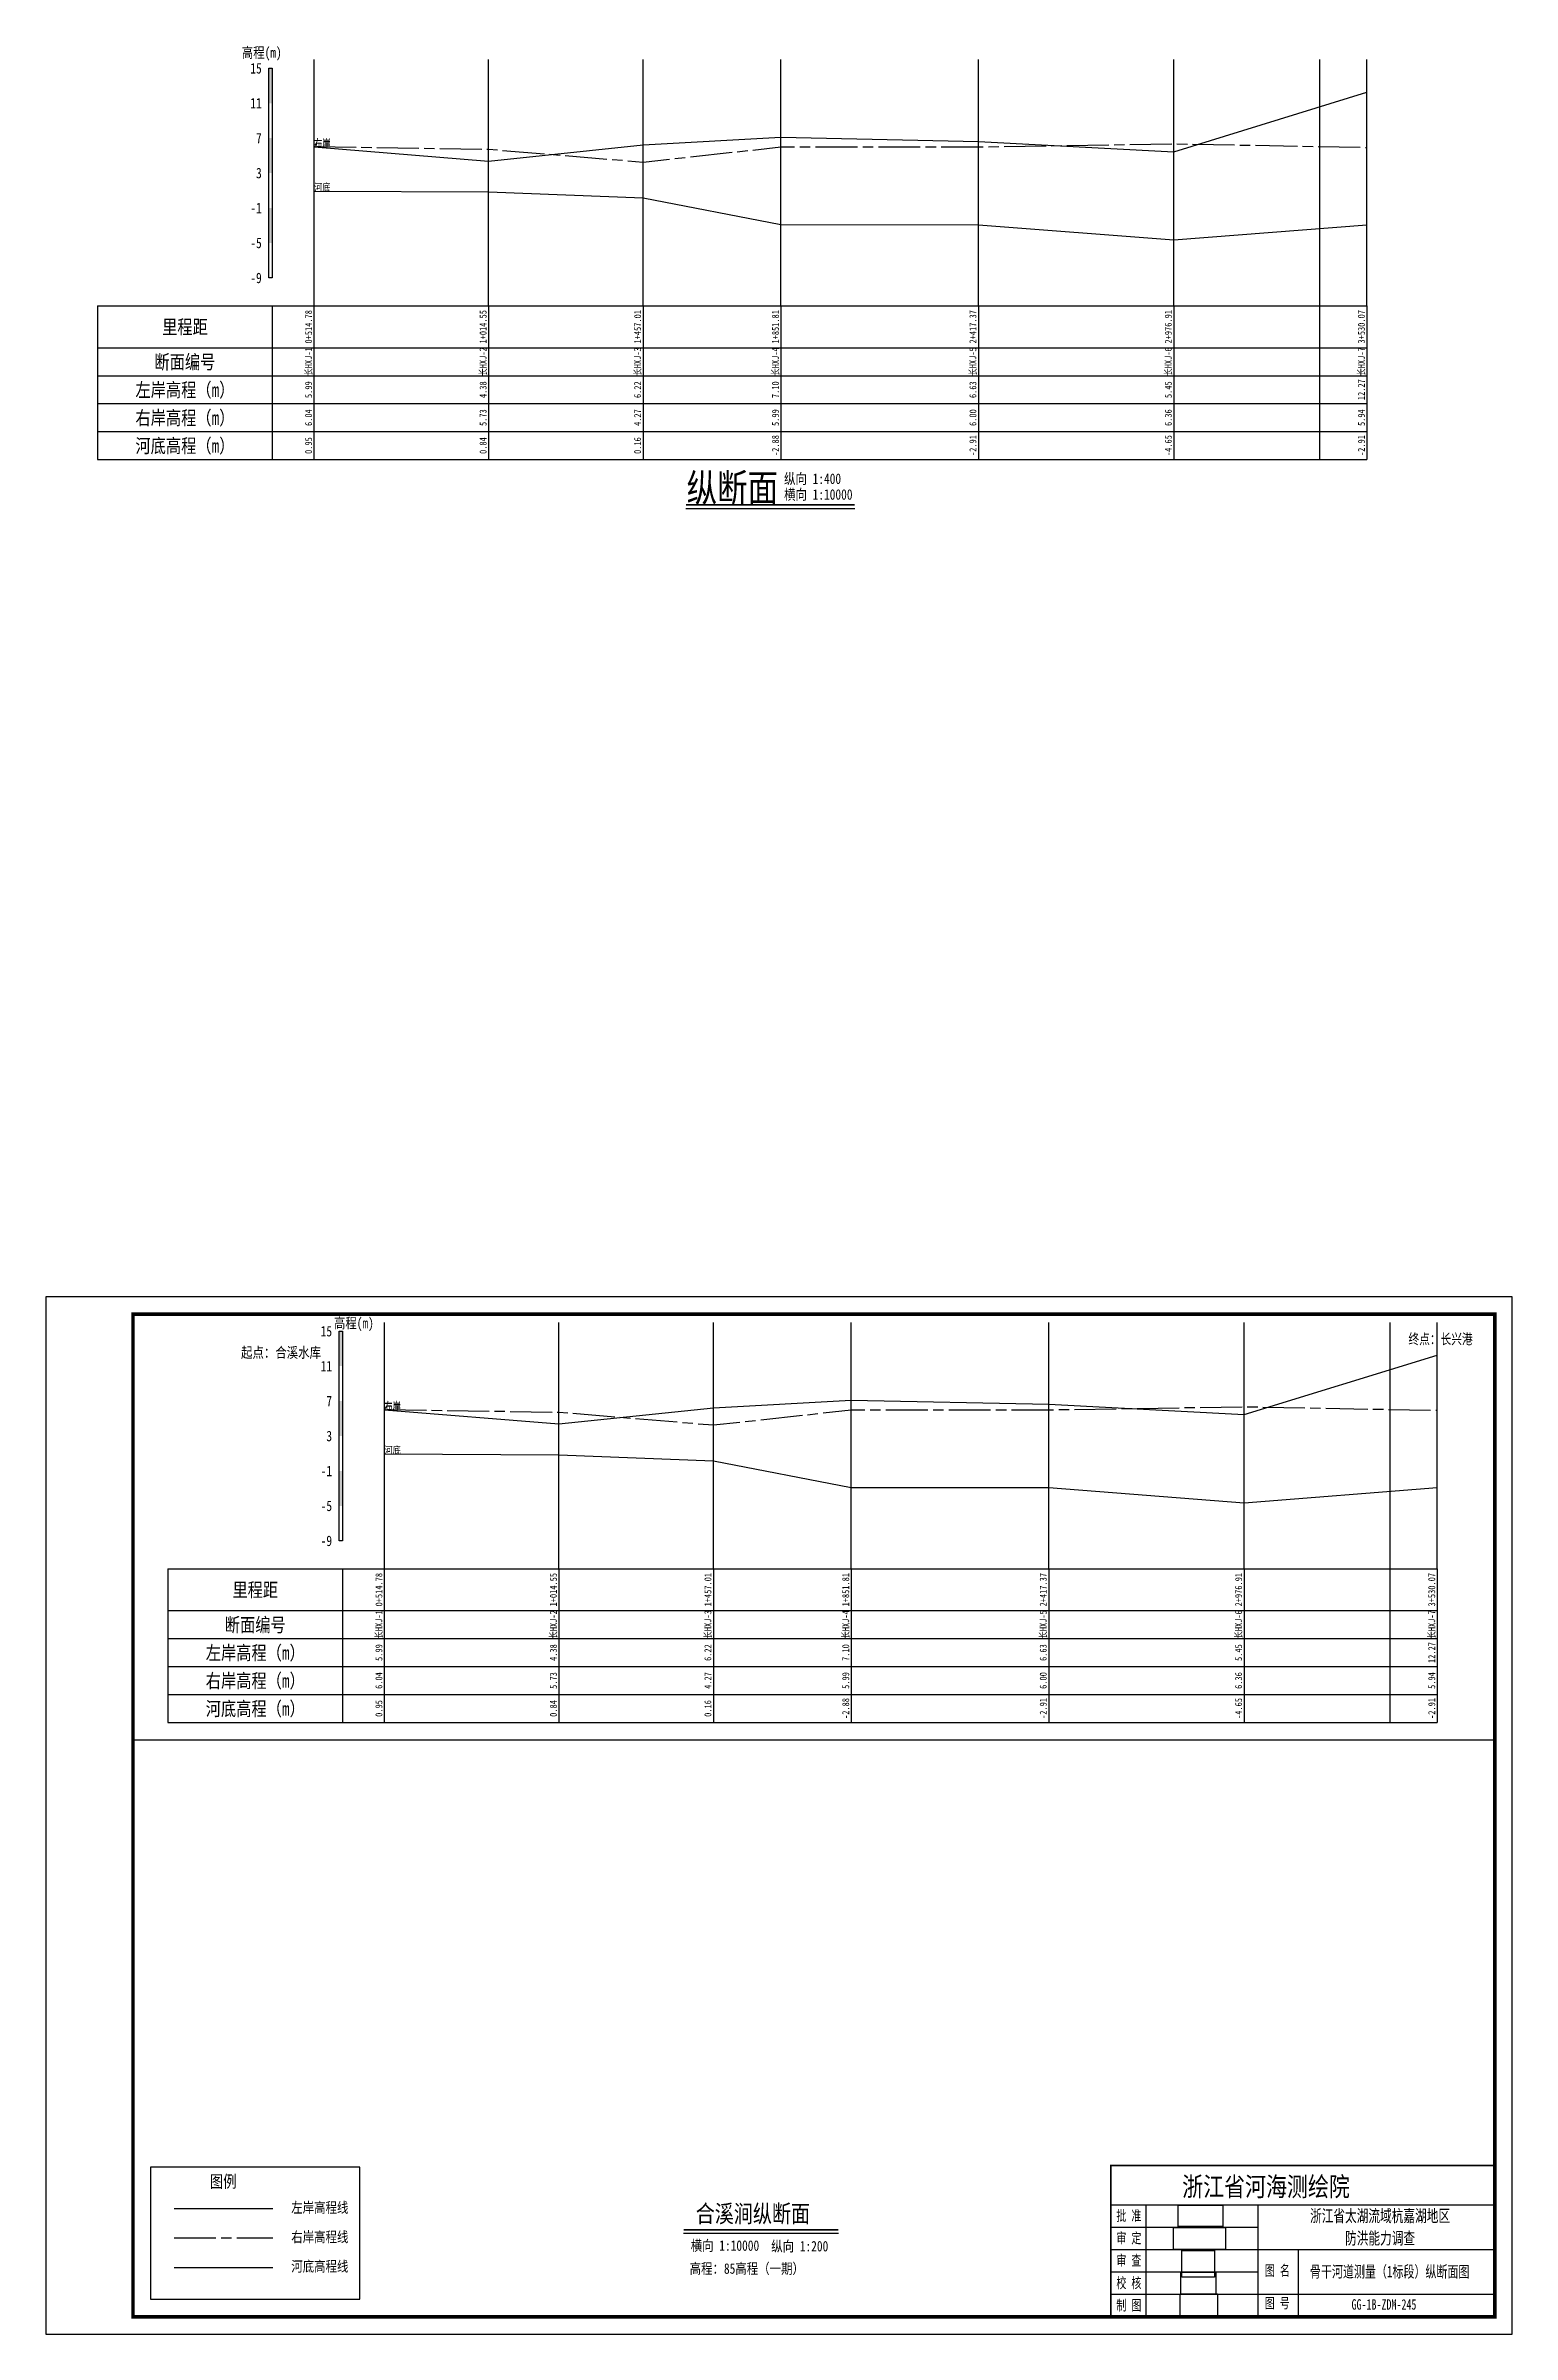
# Model space of a CAD drawing. Extents: x 529382 to 533818, y 3419710 to 3423811.
# Drawn here: x 533398 to 533818, y 3419710 to 3420365 of the extents above; entities that cross this region are included whole.
import ezdxf
from ezdxf.enums import TextEntityAlignment as Align

# ---------------------------------------------------------------- set-up
doc = ezdxf.new("R2010")
doc.units = 0
doc.header["$LTSCALE"] = 0.5
doc.linetypes.add('ACAD_ISO08W100', pattern=[36, 24, -3, 6, -3])
doc.layers.get('0').update_dxf_attribs({"linetype": 'CONTINUOUS'})
for name, color, linetype, lineweight in [('00右岸断面线', 5, 'ACAD_ISO08W100', 30), ('00左岸断面线', 6, 'CONTINUOUS', 30), ('00河底高程', 2, 'CONTINUOUS', 30), ('xxxx', 6, 'CONTINUOUS', 30)]:
    doc.layers.add(name, color=color, linetype=linetype, lineweight=lineweight)
for name, color, linetype in [('tab', 9, 'CONTINUOUS'), ('TEXT', 7, 'CONTINUOUS'), ('zdm1', 2, 'CONTINUOUS'), ('zh', 9, 'CONTINUOUS'), ('图框', 7, 'CONTINUOUS'), ('标注', 7, 'CONTINUOUS'), ('纵断面曲线名称', 7, 'CONTINUOUS'), ('高程标尺', 3, 'CONTINUOUS')]:
    doc.layers.add(name, color=color, linetype=linetype)
doc.styles.add('HZ', font='fangsong_GB2312.ttf', dxfattribs={"width": 0.8})
doc.styles.add('tk2', font='fangsong_GB2312.ttf', dxfattribs={"width": 0.8})
doc.styles.add('黑体2', font='simhei.ttf', dxfattribs={"width": 0.75, "height": 3})
picture_1 = doc.add_image_def('image1.tif', size_in_pixel=(413, 175))
picture_2 = doc.add_image_def('image2.tif', size_in_pixel=(364, 223))
picture_3 = doc.add_image_def('image3.tif', size_in_pixel=(379, 181))
picture_4 = doc.add_image_def('image4.tif', size_in_pixel=(244, 153))
picture_5 = doc.add_image_def('image5.tif', size_in_pixel=(332, 273))

# ---------------------------------------------------------------- blocks, each defined once
blk = doc.blocks.new('A$C0B9647FD')
at = {"lineweight": 100, "const_width": 0.5}
blk.add_lwpolyline([(0, 43.28), (-110, 43.28), (-110, 0), (0, 0), (0, 43.28)], dxfattribs=at)
at = {"layer": 'TEXT', "color": 0}
for p, q in [((-110, 32.08, 0), (0, 32.08, 0)), ((-99.92, 32.08, 0), (-99.92, 6.42, 0)), ((-67.83, 32.08, 0), (-67.83, 6.42, 0)), ((-110, 25.67, 0), (-67.83, 25.67, 0)), ((-110, 19.25, 0), (-67.83, 19.25, 0)), ((-67.83, 19.25, 0), (0, 19.25, 0)), ((-56.35, 19.25, 0), (-56.35, 0, 0)), ((-110, 12.83, 0), (-67.83, 12.83, 0)), ((-110, 6.42, 0), (0, 6.42, 0)), ((-99.92, 6.42, 0), (-99.92, 0, 0)), ((-67.83, 6.42, 0), (-67.83, 0, 0))]:
    blk.add_line(p, q, dxfattribs=at)
at = {"layer": 'TEXT', "color": 7, "ltscale": 8, "style": 'tk2'}
for tag, p, height, width in [('浙江省水利水电技术咨询中心', (-89.53, 34.51, 0), 5.5, 0.8), ('批准', (-108.38, 27.45, 0), 3, 0.7), ('审定', (-108.38, 21.04, 0), 3, 0.7), ('审 查', (-108.38, 14.62, 0), 3, 0.7), ('图名', (-65.84, 11.75, 0), 3, 0.7), ('校 核', (-108.38, 8.2, 0), 3, 0.7), ('制 图', (-108.38, 1.79, 0), 3, 0.7), ('图号', (-65.89, 2.42, 0), 3, 0.7)]:
    blk.add_attdef(tag, p, '', height=height, dxfattribs=dict(at, width=width))
at = {"layer": 'TEXT', "color": 0, "style": 'tk2', "width": 0.7}
for tag, height, p in [('浙江省太湖流域杭嘉湖地区', 3.5, (-32.86, 28.9, -206.67)), ('防洪能力调查', 3.5, (-32.86, 22.5, -206.67)), ('骨干河道测量（*标段）水系图', 3.3, (-30.1, 12.93, -206.67)), ('HJH-01', 3, (-31.74, 3.53, -206.67))]:
    blk.add_attdef(tag, text='', height=height, dxfattribs=at).set_placement(p, align=Align.MIDDLE_CENTER)
blk = doc.blocks.new('A$C72737839')
at = {"linetype": 'Continuous'}
blk.add_lwpolyline([(59.94, 0), (59.94, 37.85), (0, 37.85)], dxfattribs=at)
at = {"linetype": 'Continuous', "flags": 128}
for points in [[(0, 37.85), (0, 0)], [(0, 0), (59.94, 0)]]:
    blk.add_lwpolyline(points, dxfattribs=at)
at = {"layer": '00右岸断面线', "color": 5, "lineweight": 30}
blk.add_line((6.73, 17.55), (35.02, 17.55), dxfattribs=at)
at = {"layer": '00河底高程', "color": 2, "lineweight": 30}
blk.add_line((6.73, 9.13), (35.02, 9.13), dxfattribs=at)
at = {"layer": 'xxxx', "color": 6, "lineweight": 30}
blk.add_line((6.73, 25.97), (35.02, 25.97), dxfattribs=at)
at = {"layer": 'tab', "color": 0, "style": 'HZ', "width": 0.8}
blk.add_text('图例', height=3.5, dxfattribs=at).set_placement((20.83, 33.8), align=Align.MIDDLE)
at = {"layer": 'zdm1', "linetype": 'Continuous', "style": 'HZ', "width": 0.8}
for s, p in [('左岸高程线', (48.5, 26.33)), ('右岸高程线', (48.5, 17.91)), ('河底高程线', (48.5, 9.49))]:
    blk.add_text(s, height=3, dxfattribs=at).set_placement(p, align=Align.MIDDLE)

msp = doc.modelspace()

# ---------------------------------------------------------------- linework, layer by layer
at = {"layer": '00右岸断面线', "flags": 128}
for points in [[(533475.06, 3420336.33), (533525.04, 3420335.55), (533569.29, 3420331.9), (533608.77, 3420336.2), (533665.32, 3420336.23), (533721.28, 3420337.13), (533776.59, 3420336.08)], [(533495.2, 3419974.79), (533545.18, 3419974.01), (533589.42, 3419970.36), (533628.9, 3419974.66), (533685.46, 3419974.69), (533741.41, 3419975.59), (533796.73, 3419974.54)]]:
    msp.add_lwpolyline(points, dxfattribs=at)
at = {"layer": '00左岸断面线', "flags": 128}
for points in [[(533475.06, 3420336.2), (533525.04, 3420332.18), (533569.29, 3420336.78), (533608.77, 3420338.98), (533665.32, 3420337.8), (533721.28, 3420334.85), (533776.59, 3420351.9)], [(533495.2, 3419974.66), (533545.18, 3419970.64), (533589.42, 3419975.24), (533628.9, 3419977.44), (533685.46, 3419976.26), (533741.41, 3419973.31), (533796.73, 3419990.36)]]:
    msp.add_lwpolyline(points, dxfattribs=at)
at = {"layer": '00河底高程', "flags": 128}
for points in [[(533475.06, 3420323.6), (533525.04, 3420323.33), (533569.29, 3420321.63), (533608.77, 3420314.03), (533665.32, 3420313.95), (533721.28, 3420309.6), (533776.59, 3420313.95)], [(533495.2, 3419962.06), (533545.18, 3419961.79), (533589.42, 3419960.09), (533628.9, 3419952.49), (533685.46, 3419952.41), (533741.41, 3419948.06), (533796.73, 3419952.41)]]:
    msp.add_lwpolyline(points, dxfattribs=at)
at = {"layer": 'tab'}
for p, q in [((533413.06, 3420290.73), (533776.59, 3420290.73)), ((533413.06, 3420290.73), (533413.06, 3420246.73)), ((533463.06, 3420290.73), (533463.06, 3420246.73)), ((533475.06, 3420246.73), (533475.06, 3420290.73)), ((533525.04, 3420290.73), (533525.04, 3420246.73)), ((533569.29, 3420290.73), (533569.29, 3420246.73)), ((533608.77, 3420290.73), (533608.77, 3420246.73)), ((533665.32, 3420290.73), (533665.32, 3420246.73)), ((533721.28, 3420290.73), (533721.28, 3420246.73)), ((533763.06, 3420246.73), (533763.06, 3420290.73)), ((533776.59, 3420290.73), (533776.59, 3420246.73)), ((533413.06, 3420278.73), (533776.59, 3420278.73)), ((533413.06, 3420270.73), (533776.59, 3420270.73)), ((533413.06, 3420262.73), (533776.59, 3420262.73)), ((533413.06, 3420254.73), (533776.59, 3420254.73)), ((533413.06, 3420246.73), (533776.59, 3420246.73)), ((533433.2, 3419929.19), (533433.2, 3419885.19)), ((533433.2, 3419929.19), (533796.73, 3419929.19)), ((533433.2, 3419929.19), (533433.2, 3419885.19)), ((533483.2, 3419929.19), (533483.2, 3419885.19)), ((533495.2, 3419885.19), (533495.2, 3419929.19)), ((533545.18, 3419929.19), (533545.18, 3419885.19)), ((533589.42, 3419929.19), (533589.42, 3419885.19)), ((533628.9, 3419929.19), (533628.9, 3419885.19)), ((533685.46, 3419929.19), (533685.46, 3419885.19)), ((533741.41, 3419929.19), (533741.41, 3419885.19)), ((533783.2, 3419885.19), (533783.2, 3419929.19)), ((533796.73, 3419929.19), (533796.73, 3419885.19)), ((533433.2, 3419917.19), (533796.73, 3419917.19)), ((533433.2, 3419909.19), (533796.73, 3419909.19)), ((533433.2, 3419901.19), (533796.73, 3419901.19)), ((533433.2, 3419893.19), (533796.73, 3419893.19)), ((533433.2, 3419885.19), (533796.73, 3419885.19))]:
    msp.add_line(p, q, dxfattribs=at)
at = {"layer": 'tab', "color": 9, "const_width": 0.5, "flags": 128}
msp.add_lwpolyline([(533581.54, 3420233.73), (533629.91, 3420233.73)], dxfattribs=at)
at = {"layer": 'tab', "color": 9, "flags": 128}
msp.add_lwpolyline([(533581.54, 3420232.73), (533629.91, 3420232.73)], dxfattribs=at)
at = {"layer": 'zh', "color": 6}
for p, q in [((533475.06, 3420290.73), (533475.06, 3420361.23)), ((533525.04, 3420290.73), (533525.04, 3420361.23)), ((533569.29, 3420290.73), (533569.29, 3420361.23)), ((533608.77, 3420290.73), (533608.77, 3420361.23)), ((533665.32, 3420290.73), (533665.32, 3420361.23)), ((533721.28, 3420290.73), (533721.28, 3420361.23)), ((533776.59, 3420290.73), (533776.59, 3420361.23)), ((533495.2, 3419929.19), (533495.2, 3419999.69)), ((533545.18, 3419929.19), (533545.18, 3419999.69)), ((533589.42, 3419929.19), (533589.42, 3419999.69)), ((533628.9, 3419929.19), (533628.9, 3419999.69)), ((533685.46, 3419929.19), (533685.46, 3419999.69)), ((533741.41, 3419929.19), (533741.41, 3419999.69)), ((533796.73, 3419929.19), (533796.73, 3419999.69))]:
    msp.add_line(p, q, dxfattribs=at)
at = {"layer": 'zh'}
for p, q in [((533763.06, 3420290.73), (533763.06, 3420361.23)), ((533783.2, 3419929.19), (533783.2, 3419999.69))]:
    msp.add_line(p, q, dxfattribs=at)
at = {"layer": '图框', "flags": 128}
msp.add_lwpolyline([(533398.2, 3419710.05), (533818.2, 3419710.05), (533818.2, 3420007.05), (533398.2, 3420007.05)], close=True, dxfattribs=at)
at = {"layer": '图框', "const_width": 1, "flags": 128}
msp.add_lwpolyline([(533423.2, 3419715.05), (533813.2, 3419715.05), (533813.2, 3420002.05), (533423.2, 3420002.05)], close=True, dxfattribs=at)
at = {"layer": '图框'}
msp.add_lwpolyline([(533423.2, 3419880.19), (533813.2, 3419880.19), (533813.2, 3420002.05), (533423.2, 3420002.05)], close=True, dxfattribs=at)
at = {"layer": '图框', "color": 0, "const_width": 0.5, "flags": 128}
msp.add_lwpolyline([(533580.88, 3419739.94), (533625.22, 3419739.94)], dxfattribs=at)
at = {"layer": '图框', "color": 0, "flags": 128}
msp.add_lwpolyline([(533580.88, 3419738.94), (533625.22, 3419738.94)], dxfattribs=at)
at = {"layer": '高程标尺', "flags": 128}
for points in [[(533462.06, 3420298.73), (533462.06, 3420358.73), (533463.06, 3420358.73), (533463.06, 3420298.73)], [(533482.2, 3419937.19), (533482.2, 3419997.19), (533483.2, 3419997.19), (533483.2, 3419937.19)]]:
    msp.add_lwpolyline(points, close=True, dxfattribs=at)
at = {"layer": '高程标尺'}
for points in [[(533462.06, 3420348.73), (533463.06, 3420348.73), (533462.06, 3420358.73), (533463.06, 3420358.73)], [(533462.06, 3420328.73), (533463.06, 3420328.73), (533462.06, 3420338.73), (533463.06, 3420338.73)], [(533462.06, 3420308.73), (533463.06, 3420308.73), (533462.06, 3420318.73), (533463.06, 3420318.73)], [(533482.2, 3419987.19), (533483.2, 3419987.19), (533482.2, 3419997.19), (533483.2, 3419997.19)], [(533482.2, 3419967.19), (533483.2, 3419967.19), (533482.2, 3419977.19), (533483.2, 3419977.19)], [(533482.2, 3419947.19), (533483.2, 3419947.19), (533482.2, 3419957.19), (533483.2, 3419957.19)]]:
    msp.add_solid(points, dxfattribs=at)

# ---------------------------------------------------------------- block references
at = {"layer": '图框', "linetype": 'Continuous'}
msp.add_blockref('A$C0B9647FD', (533813.2, 3419715.05), dxfattribs=at).add_auto_attribs({'图号': '图 号', '图名': '图 名', '批准': '批 准', '校 核': '校 核', '审 查': '审 查', '审定': '审 定', '制 图': '制 图', '浙江省水利水电技术咨询中心': '浙江省河海测绘院', 'HJH-01': 'GG-1B-ZDM-245', '骨干河道测量（*标段）水系图': '骨干河道测量（1标段）纵断面图', '浙江省太湖流域杭嘉湖地区': '浙江省太湖流域杭嘉湖地区', '防洪能力调查': '防洪能力调查'})
msp.add_blockref('A$C72737839', (533428.2, 3419720.05), dxfattribs=at)

# ---------------------------------------------------------------- texts
at = {"layer": 'tab', "color": 3, "style": 'HZ', "width": 0.8}
for s, height, p in [('里程距', 3.999, (533438.06, 3420284.73)), ('断面编号', 3.999, (533438.06, 3420274.73)), ('左岸高程（m）', 3.999, (533438.06, 3420266.73)), ('右岸高程（m）', 3.999, (533438.06, 3420258.73)), ('河底高程（m）', 3.999, (533438.06, 3420250.73)), ('纵断面', 8, (533594.83, 3420238.73)), ('里程距', 3.999, (533458.2, 3419923.19)), ('断面编号', 3.999, (533458.2, 3419913.19)), ('左岸高程（m）', 3.999, (533458.2, 3419905.19)), ('右岸高程（m）', 3.999, (533458.2, 3419897.19)), ('河底高程（m）', 3.999, (533458.2, 3419889.19))]:
    msp.add_text(s, height=height, dxfattribs=at).set_placement(p, align=Align.MIDDLE)
for s, p in [('0+514.78', (533475.06, 3420284.73)), ('1+014.55', (533525.04, 3420284.73)), ('1+457.01', (533569.29, 3420284.73)), ('1+851.81', (533608.77, 3420284.73)), ('2+417.37', (533665.32, 3420284.73)), ('2+976.91', (533721.28, 3420284.73)), ('3+530.07', (533776.59, 3420284.73)), ('长HXJ-1', (533475.06, 3420274.73)), ('长HXJ-2', (533525.04, 3420274.73)), ('长HXJ-3', (533569.29, 3420274.73)), ('长HXJ-4', (533608.77, 3420274.73)), ('长HXJ-5', (533665.32, 3420274.73)), ('长HXJ-6', (533721.28, 3420274.73)), ('长HXJ-7', (533776.59, 3420274.73)), ('5.99', (533475.06, 3420266.73)), ('4.38', (533525.04, 3420266.73)), ('6.22', (533569.29, 3420266.73)), ('7.10', (533608.77, 3420266.73)), ('6.63', (533665.32, 3420266.73)), ('5.45', (533721.28, 3420266.73)), ('12.27', (533776.59, 3420266.73)), ('6.04', (533475.06, 3420258.73)), ('5.73', (533525.04, 3420258.73)), ('4.27', (533569.29, 3420258.73)), ('5.99', (533608.77, 3420258.73)), ('6.00', (533665.32, 3420258.73)), ('6.36', (533721.28, 3420258.73)), ('5.94', (533776.59, 3420258.73)), ('0.95', (533475.06, 3420250.73)), ('0.84', (533525.04, 3420250.73)), ('0.16', (533569.29, 3420250.73)), ('-2.88', (533608.77, 3420250.73)), ('-2.91', (533665.32, 3420250.73)), ('-4.65', (533721.28, 3420250.73)), ('-2.91', (533776.59, 3420250.73)), ('0+514.78', (533495.2, 3419923.19)), ('1+014.55', (533545.18, 3419923.19)), ('1+457.01', (533589.42, 3419923.19)), ('1+851.81', (533628.9, 3419923.19)), ('2+417.37', (533685.46, 3419923.19)), ('2+976.91', (533741.41, 3419923.19)), ('3+530.07', (533796.73, 3419923.19)), ('长HXJ-1', (533495.2, 3419913.19)), ('长HXJ-2', (533545.18, 3419913.19)), ('长HXJ-3', (533589.42, 3419913.19)), ('长HXJ-4', (533628.9, 3419913.19)), ('长HXJ-5', (533685.46, 3419913.19)), ('长HXJ-6', (533741.41, 3419913.19)), ('长HXJ-7', (533796.73, 3419913.19)), ('5.99', (533495.2, 3419905.19)), ('4.38', (533545.18, 3419905.19)), ('6.22', (533589.42, 3419905.19)), ('7.10', (533628.9, 3419905.19)), ('6.63', (533685.46, 3419905.19)), ('5.45', (533741.41, 3419905.19)), ('12.27', (533796.73, 3419905.19)), ('6.04', (533495.2, 3419897.19)), ('5.73', (533545.18, 3419897.19)), ('4.27', (533589.42, 3419897.19)), ('5.99', (533628.9, 3419897.19)), ('6.00', (533685.46, 3419897.19)), ('6.36', (533741.41, 3419897.19)), ('5.94', (533796.73, 3419897.19)), ('0.95', (533495.2, 3419889.19)), ('0.84', (533545.18, 3419889.19)), ('0.16', (533589.42, 3419889.19)), ('-2.88', (533628.9, 3419889.19)), ('-2.91', (533685.46, 3419889.19)), ('-4.65', (533741.41, 3419889.19)), ('-2.91', (533796.73, 3419889.19))]:
    msp.add_text(s, height=2, rotation=90, dxfattribs=at).set_placement(p, align=Align.BOTTOM_CENTER)
for s, p in [('横向 1:10000', (533609.65, 3420235.23)), ('纵向 1:400', (533609.65, 3420239.73))]:
    msp.add_text(s, height=3, dxfattribs=at).set_placement(p)
at = {"layer": '图框', "color": 0, "style": 'HZ', "width": 0.8}
msp.add_text('合溪涧纵断面', height=5, dxfattribs=at).set_placement((533600.72, 3419744.65), align=Align.MIDDLE)
for s, p in [('横向 1:10000', (533582.92, 3419733.93)), ('纵向 1:200', (533605.97, 3419733.76)), ('高程：85高程（一期）', (533582.61, 3419727.35))]:
    msp.add_text(s, height=3, dxfattribs=at).set_placement(p)
at = {"layer": '标注', "linetype": 'Continuous'}
for s, style, width, p in [('终点：长兴港 ', '黑体2', 0.75, (533798.44, 3419995.03)), ('起点：合溪水库 ', 'HZ', 0.8, (533466.4, 3419991.13))]:
    msp.add_text(s, height=3, dxfattribs=dict(at, style=style, width=width)).set_placement(p, align=Align.MIDDLE)
at = {"layer": '纵断面曲线名称', "color": 3, "style": 'HZ', "width": 0.8}
for p in [(533475.06, 3420336.33), (533495.2, 3419974.79)]:
    msp.add_text('右岸', height=2.1, dxfattribs=at).set_placement(p)
at = {"layer": '纵断面曲线名称', "color": 2, "style": 'HZ', "width": 0.8}
for p in [(533475.06, 3420336.2), (533495.2, 3419974.66)]:
    msp.add_text('左岸', height=2.1, dxfattribs=at).set_placement(p)
at = {"layer": '纵断面曲线名称', "color": 4, "style": 'HZ', "width": 0.8}
for p in [(533475.06, 3420323.6), (533495.2, 3419962.06)]:
    msp.add_text('河底', height=2.1, dxfattribs=at).set_placement(p)
at = {"layer": '高程标尺', "style": 'HZ', "width": 0.8}
for p in [(533460.06, 3420361.73), (533486.44, 3419998.02)]:
    msp.add_text('高程(m)', height=3, dxfattribs=at).set_placement(p, align=Align.CENTER)
for s, p in [('15', (533460.06, 3420358.73)), ('11', (533460.06, 3420348.73)), ('7', (533460.06, 3420338.73)), ('3', (533460.06, 3420328.73)), ('-1', (533460.06, 3420318.73)), ('-5', (533460.06, 3420308.73)), ('-9', (533460.06, 3420298.73)), ('15', (533480.2, 3419997.19)), ('11', (533480.2, 3419987.19)), ('7', (533480.2, 3419977.19)), ('3', (533480.2, 3419967.19)), ('-1', (533480.2, 3419957.19)), ('-5', (533480.2, 3419947.19)), ('-9', (533480.2, 3419937.19))]:
    msp.add_text(s, height=3, dxfattribs=at).set_placement(p, align=Align.MIDDLE_RIGHT)

# ---------------------------------------------------------------- pictures from other files: only their frames are drawn
at = {"linetype": 'Continuous'}
image = msp.add_image(picture_3, insert=(533722.51, 3419740.85), size_in_units=(12.82, 6.12), dxfattribs=at)
image.dxf.flags = 15
image = msp.add_image(picture_1, insert=(533721.21, 3419734.3, 0), size_in_units=(14.89, 6.31), dxfattribs=at)
image.dxf.flags = 15
image = msp.add_image(picture_5, insert=(533723.61, 3419726.37), size_in_units=(9.33, 7.67), dxfattribs=at)
image.dxf.flags = 15
image = msp.add_image(picture_4, insert=(533723.32, 3419721.5), size_in_units=(10.01, 6.28), dxfattribs=at)
image.dxf.flags = 15
image = msp.add_image(picture_2, insert=(533723.13, 3419715.06), size_in_units=(10.62, 6.51), dxfattribs=at)
image.dxf.flags = 15

doc.saveas('drawing.dxf')
